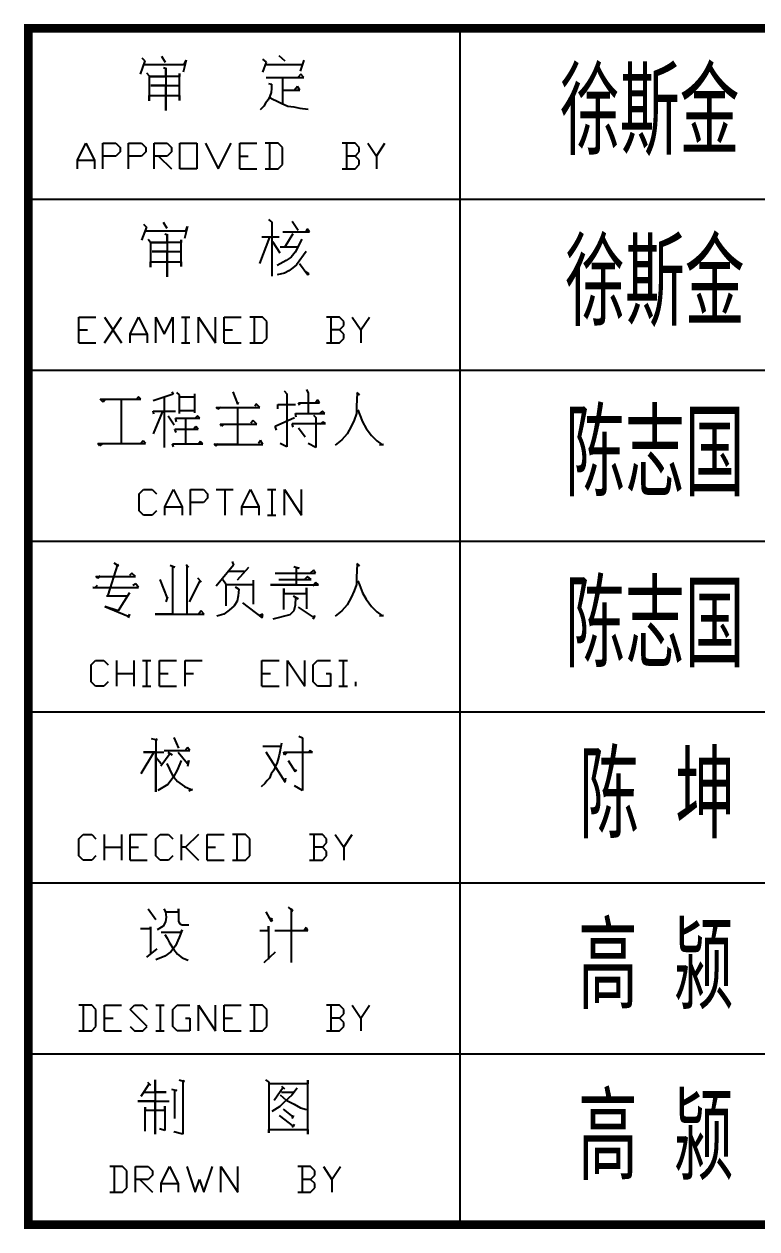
# Model space of a CAD drawing. Extents: x 39560 to 217760, y -140239 to 277665.
# Drawn here: x 209735 to 214023, y -126964 to -119914 of the extents above; entities that cross this region are included whole.
import ezdxf

# ---------------------------------------------------------------- set-up
doc = ezdxf.new("R2010")
doc.units = 0
doc.header["$LTSCALE"] = 1000
doc.header["$MEASUREMENT"] = 0
doc.layers.add('PUB_TITLE', color=4, linetype='Continuous')
doc.styles.add('TSSD_REIN', font='Tssdeng.shx', dxfattribs={"width": 0.7, "oblique": 10, "bigfont": 'hztxt.shx'})

# ---------------------------------------------------------------- blocks, each defined once
blk = doc.blocks.new('12131231')
at = {"layer": 'PUB_TITLE'}
for p, q in [((102577.6, 30163.3), (102577.6, 23183.7)), ((100733.3, 29973.1), (100705.3, 29896.1)), ((100715.8, 29990.6), (100733.3, 29973.1)), ((100831.3, 30001.1), (100852.3, 29966.1)), ((100974.8, 29976.6), (100957.3, 29906.6)), ((100964.3, 29952.1), (100974.8, 29976.6)), ((101422.8, 29983.6), (101443.8, 29966.1)), ((101443.8, 29966.1), (101422.8, 29906.6)), ((101517.3, 30004.6), (101552.3, 29973.1)), ((101664.3, 29976.6), (101643.3, 29913.6)), ((100722.8, 29952.1), (100964.3, 29952.1)), ((100743.8, 29903.1), (100757.8, 29885.6)), ((100841.8, 29934.6), (100859.3, 29927.6)), ((100855.8, 29927.6), (100855.8, 29682.6)), ((100855.8, 29882.1), (100855.8, 29927.6)), ((100936.3, 29899.6), (100936.3, 29882.1)), ((100936.3, 29742.1), (100936.3, 29899.6)), ((101436.8, 29952.1), (101657.3, 29952.1)), ((101646.8, 29896.1), (101629.3, 29875.1)), ((101664.3, 29875.1), (101646.8, 29896.1)), ((100757.8, 29885.6), (100757.8, 29738.6)), ((100761.3, 29882.1), (100855.8, 29882.1)), ((100936.3, 29882.1), (100761.3, 29882.1)), ((100768.3, 29829.6), (100936.3, 29829.6)), ((100855.8, 29829.6), (100768.3, 29829.6)), ((100855.8, 29682.6), (100855.8, 29829.6)), ((101443.8, 29875.1), (101664.3, 29875.1)), ((101457.8, 29840.1), (101475.3, 29836.6)), ((101475.3, 29836.6), (101475.3, 29812.1)), ((101538.3, 29871.6), (101538.3, 29724.6)), ((101625.8, 29822.6), (101608.3, 29801.6)), ((101639.8, 29801.6), (101625.8, 29822.6)), ((100757.8, 29770.1), (100936.3, 29770.1)), ((100757.8, 29738.6), (100757.8, 29770.1)), ((100936.3, 29770.1), (100936.3, 29742.1)), ((101464.8, 29766.6), (101454.3, 29745.6)), ((101471.8, 29787.6), (101464.8, 29766.6)), ((101464.8, 29759.6), (101482.3, 29749.1)), ((101475.3, 29812.1), (101471.8, 29787.6)), ((101545.3, 29801.6), (101639.8, 29801.6)), ((101429.8, 29707.1), (101408.8, 29686.1)), ((101440.3, 29724.6), (101429.8, 29707.1)), ((101454.3, 29745.6), (101440.3, 29724.6)), ((101482.3, 29749.1), (101503.3, 29738.6)), ((101503.3, 29738.6), (101531.3, 29724.6)), ((101531.3, 29724.6), (101569.8, 29707.1)), ((101569.8, 29707.1), (101604.8, 29703.6)), ((101604.8, 29703.6), (101639.8, 29696.6)), ((101639.8, 29696.6), (101688.8, 29689.6)), ((100338.4, 29391.3), (100388.4, 29491.3)), ((100388.4, 29491.3), (100438.4, 29391.3)), ((100488.4, 29491.3), (100563.4, 29491.3)), ((100488.4, 29341.3), (100488.4, 29491.3)), ((100563.4, 29491.3), (100588.4, 29466.3)), ((100638.4, 29491.3), (100713.4, 29491.3)), ((100638.4, 29341.3), (100638.4, 29491.3)), ((100713.4, 29491.3), (100738.4, 29466.3)), ((100788.4, 29491.3), (100863.4, 29491.3)), ((100788.4, 29341.3), (100788.4, 29491.3)), ((100863.4, 29491.3), (100888.4, 29466.3)), ((100938.4, 29491.3), (101038.4, 29491.3)), ((100938.4, 29341.3), (100938.4, 29491.3)), ((101038.4, 29491.3), (101038.4, 29341.3)), ((101088.4, 29491.3), (101163.4, 29341.3)), ((101163.4, 29341.3), (101238.4, 29491.3)), ((101288.4, 29491.3), (101388.4, 29491.3)), ((101288.4, 29341.3), (101288.4, 29491.3)), ((101513.4, 29491.3), (101438.4, 29491.3)), ((101463.4, 29491.3), (101463.4, 29341.3)), ((101538.4, 29466.3), (101513.4, 29491.3)), ((101963.4, 29491.3), (101888.4, 29491.3)), ((101913.4, 29491.3), (101913.4, 29341.3)), ((101988.4, 29466.3), (101963.4, 29491.3)), ((102038.4, 29491.3), (102088.4, 29416.3)), ((102088.4, 29416.3), (102138.4, 29491.3)), ((100563.4, 29416.3), (100488.4, 29416.3)), ((100588.4, 29441.3), (100563.4, 29416.3)), ((100588.4, 29466.3), (100588.4, 29441.3)), ((100713.4, 29416.3), (100638.4, 29416.3)), ((100738.4, 29441.3), (100713.4, 29416.3)), ((100738.4, 29466.3), (100738.4, 29441.3)), ((100863.4, 29416.3), (100788.4, 29416.3)), ((100813.4, 29416.3), (100888.4, 29341.3)), ((100888.4, 29441.3), (100863.4, 29416.3)), ((100888.4, 29466.3), (100888.4, 29441.3)), ((101288.4, 29416.3), (101338.4, 29416.3)), ((101538.4, 29366.3), (101538.4, 29466.3)), ((101963.4, 29416.3), (101913.4, 29416.3)), ((101963.4, 29416.3), (101988.4, 29441.3)), ((101988.4, 29391.3), (101963.4, 29416.3)), ((101988.4, 29441.3), (101988.4, 29466.3)), ((102088.4, 29416.3), (102088.4, 29341.3)), ((100338.4, 29391.3), (100438.4, 29391.3)), ((100338.4, 29341.3), (100338.4, 29391.3)), ((100438.4, 29391.3), (100438.4, 29341.3)), ((101038.4, 29341.3), (100938.4, 29341.3)), ((101288.4, 29341.3), (101388.4, 29341.3)), ((101438.4, 29341.3), (101513.4, 29341.3)), ((101513.4, 29341.3), (101538.4, 29366.3)), ((101888.4, 29341.3), (101963.4, 29341.3)), ((101963.4, 29341.3), (101988.4, 29366.3)), ((101988.4, 29366.3), (101988.4, 29391.3)), ((100051.7, 29163.3), (107051.7, 29163.3)), ((100742.1, 29000.3), (100714.1, 28923.3)), ((100724.6, 29017.8), (100742.1, 29000.3)), ((100731.6, 28979.3), (100973.1, 28979.3)), ((100840.1, 29028.3), (100861.1, 28993.3)), ((100983.6, 29003.8), (100966.1, 28933.8)), ((100973.1, 28979.3), (100983.6, 29003.8)), ((101456.1, 29045.8), (101477.1, 29028.3)), ((101477.1, 29028.3), (101477.1, 28713.3)), ((101596.1, 29035.3), (101631.1, 28982.8)), ((101683.6, 28989.8), (101673.1, 28968.8)), ((101697.6, 28972.3), (101683.6, 28989.8)), ((100752.6, 28930.3), (100766.6, 28912.8)), ((100766.6, 28912.8), (100766.6, 28765.8)), ((100770.1, 28909.3), (100864.6, 28909.3)), ((100945.1, 28909.3), (100770.1, 28909.3)), ((100850.6, 28961.8), (100868.1, 28954.8)), ((100864.6, 28954.8), (100864.6, 28709.8)), ((100864.6, 28909.3), (100864.6, 28954.8)), ((100945.1, 28926.8), (100945.1, 28909.3)), ((100945.1, 28769.3), (100945.1, 28926.8)), ((101463.1, 28940.8), (101403.6, 28786.8)), ((101417.6, 28944.3), (101519.1, 28944.3)), ((101480.6, 28916.3), (101522.6, 28849.8)), ((101540.1, 28972.3), (101697.6, 28972.3)), ((101599.6, 28961.8), (101550.6, 28881.3)), ((101652.1, 28930.3), (101613.6, 28853.3)), ((100777.1, 28856.8), (100945.1, 28856.8)), ((100864.6, 28856.8), (100777.1, 28856.8)), ((100864.6, 28709.8), (100864.6, 28856.8)), ((101526.1, 28884.8), (101627.6, 28884.8)), ((101613.6, 28853.3), (101589.1, 28825.3)), ((101676.6, 28856.8), (101620.6, 28779.8)), ((100766.6, 28797.3), (100945.1, 28797.3)), ((100766.6, 28765.8), (100766.6, 28797.3)), ((100945.1, 28797.3), (100945.1, 28769.3)), ((101561.1, 28804.3), (101508.6, 28776.3)), ((101589.1, 28825.3), (101561.1, 28804.3)), ((101620.6, 28779.8), (101599.6, 28762.3)), ((101638.1, 28786.8), (101687.1, 28720.3)), ((101550.6, 28730.8), (101508.6, 28720.3)), ((101575.1, 28744.8), (101550.6, 28730.8)), ((101599.6, 28762.3), (101575.1, 28744.8)), ((101694.1, 28727.3), (101669.6, 28744.8)), ((101687.1, 28720.3), (101694.1, 28727.3)), ((100347.2, 28473.8), (100447.2, 28473.8)), ((100347.2, 28323.8), (100347.2, 28473.8)), ((100497.2, 28473.8), (100597.2, 28323.8)), ((100497.2, 28323.8), (100597.2, 28473.8)), ((100647.2, 28373.8), (100697.2, 28473.8)), ((100697.2, 28473.8), (100747.2, 28373.8)), ((100797.2, 28473.8), (100847.2, 28373.8)), ((100797.2, 28323.8), (100797.2, 28473.8)), ((100847.2, 28373.8), (100897.2, 28473.8)), ((100897.2, 28473.8), (100897.2, 28323.8)), ((100947.2, 28473.8), (100997.2, 28473.8)), ((100972.2, 28473.8), (100972.2, 28323.8)), ((101047.2, 28473.8), (101147.2, 28323.8)), ((101047.2, 28323.8), (101047.2, 28473.8)), ((101147.2, 28323.8), (101147.2, 28473.8)), ((101197.2, 28473.8), (101297.2, 28473.8)), ((101197.2, 28323.8), (101197.2, 28473.8)), ((101422.2, 28473.8), (101347.2, 28473.8)), ((101372.2, 28473.8), (101372.2, 28323.8)), ((101447.2, 28448.8), (101422.2, 28473.8)), ((101447.2, 28348.8), (101447.2, 28448.8)), ((101872.2, 28473.8), (101797.2, 28473.8)), ((101822.2, 28473.8), (101822.2, 28323.8)), ((101897.2, 28448.8), (101872.2, 28473.8)), ((101872.2, 28398.8), (101897.2, 28423.8)), ((101897.2, 28423.8), (101897.2, 28448.8)), ((101947.2, 28473.8), (101997.2, 28398.8)), ((101997.2, 28398.8), (102047.2, 28473.8)), ((100347.2, 28398.8), (100397.2, 28398.8)), ((100647.2, 28373.8), (100747.2, 28373.8)), ((100647.2, 28323.8), (100647.2, 28373.8)), ((100747.2, 28373.8), (100747.2, 28323.8)), ((101197.2, 28398.8), (101247.2, 28398.8)), ((101422.2, 28323.8), (101447.2, 28348.8)), ((101872.2, 28398.8), (101822.2, 28398.8)), ((101897.2, 28373.8), (101872.2, 28398.8)), ((101872.2, 28323.8), (101897.2, 28348.8)), ((101897.2, 28348.8), (101897.2, 28373.8)), ((101997.2, 28398.8), (101997.2, 28323.8)), ((100347.2, 28323.8), (100447.2, 28323.8)), ((100947.2, 28323.8), (100997.2, 28323.8)), ((101197.2, 28323.8), (101297.2, 28323.8)), ((101347.2, 28323.8), (101422.2, 28323.8)), ((101797.2, 28323.8), (101872.2, 28323.8)), ((100051.7, 28163.3), (107051.7, 28163.3)), ((100471.4, 27993.8), (100709.4, 27993.8)), ((100488.9, 27976.3), (100471.4, 27993.8)), ((100502.9, 27993.8), (100488.9, 27976.3)), ((100593.9, 27993.8), (100593.9, 27734.8)), ((100593.9, 27990.3), (100593.9, 27734.8)), ((100695.4, 28007.8), (100681.4, 27990.3)), ((100709.4, 27993.8), (100695.4, 28007.8)), ((100898.4, 28021.8), (100782.9, 27983.3)), ((100845.9, 28004.3), (100845.9, 27710.3)), ((100891.4, 28035.8), (100898.4, 28021.8)), ((100919.4, 28032.3), (100933.4, 28018.3)), ((100933.4, 28018.3), (100933.4, 27909.8)), ((100933.4, 28007.8), (101027.9, 28007.8)), ((101024.4, 28025.3), (101024.4, 27913.3)), ((101248.4, 28035.8), (101276.4, 27965.8)), ((101549.4, 28042.8), (101563.4, 28025.3)), ((101563.4, 28025.3), (101563.4, 27713.8)), ((101678.9, 28049.8), (101689.4, 28028.8)), ((101689.4, 28028.8), (101689.4, 27909.8)), ((101745.4, 27990.3), (101734.9, 27976.3)), ((101755.9, 27972.8), (101745.4, 27990.3)), ((101972.9, 28032.3), (101990.4, 28018.3)), ((101976.4, 28028.8), (101972.9, 27951.8)), ((101990.4, 28018.3), (101976.4, 28028.8)), ((100782.9, 27923.8), (100912.4, 27923.8)), ((100786.4, 27906.3), (100782.9, 27923.8)), ((100936.9, 27927.3), (101027.9, 27927.3)), ((101150.4, 27944.8), (101405.9, 27944.8)), ((101160.9, 27934.3), (101150.4, 27944.8)), ((101178.4, 27944.8), (101160.9, 27934.3)), ((101279.9, 27976.3), (101272.9, 27962.3)), ((101276.4, 27965.8), (101279.9, 27976.3)), ((101276.4, 27941.3), (101276.4, 27727.8)), ((101384.9, 27965.8), (101377.9, 27951.8)), ((101405.9, 27944.8), (101384.9, 27965.8)), ((101510.9, 27962.3), (101615.9, 27962.3)), ((101510.9, 27937.8), (101510.9, 27962.3)), ((101633.4, 27972.8), (101755.9, 27972.8)), ((101640.4, 27958.8), (101633.4, 27972.8)), ((101773.4, 27923.8), (101755.9, 27909.8)), ((101787.4, 27909.8), (101773.4, 27923.8)), ((101972.9, 27951.8), (101972.9, 27909.8)), ((101979.9, 27930.8), (101990.4, 27906.3)), ((100835.4, 27916.8), (100782.9, 27790.8)), ((100870.4, 27895.8), (100905.4, 27843.3)), ((100912.4, 27881.8), (101055.9, 27881.8)), ((100919.4, 27860.8), (100912.4, 27881.8)), ((100971.9, 27878.3), (100971.9, 27731.3)), ((101041.9, 27895.8), (101024.4, 27878.3)), ((101055.9, 27881.8), (101041.9, 27895.8)), ((101367.4, 27867.8), (101353.4, 27853.8)), ((101388.4, 27846.8), (101367.4, 27867.8)), ((101496.9, 27836.3), (101608.9, 27885.3)), ((101594.9, 27850.3), (101790.9, 27850.3)), ((101601.9, 27829.3), (101594.9, 27850.3)), ((101615.9, 27909.8), (101787.4, 27909.8)), ((101619.4, 27888.8), (101615.9, 27909.8)), ((101720.9, 27899.3), (101734.9, 27885.3)), ((101734.9, 27885.3), (101734.9, 27710.3)), ((101776.9, 27860.8), (101759.4, 27846.8)), ((101790.9, 27850.3), (101776.9, 27860.8)), ((101958.9, 27871.3), (101941.4, 27832.8)), ((101972.9, 27909.8), (101958.9, 27871.3)), ((101990.4, 27906.3), (102007.9, 27860.8)), ((102007.9, 27860.8), (102028.9, 27822.3)), ((100908.9, 27818.8), (101045.4, 27818.8)), ((100915.9, 27797.8), (100908.9, 27818.8)), ((101031.4, 27832.8), (101017.4, 27815.3)), ((101045.4, 27818.8), (101031.4, 27832.8)), ((101174.9, 27846.8), (101388.4, 27846.8)), ((101181.9, 27836.3), (101174.9, 27846.8)), ((101195.9, 27846.8), (101181.9, 27836.3)), ((101503.9, 27811.8), (101496.9, 27836.3)), ((101633.4, 27825.8), (101671.9, 27773.3)), ((101916.9, 27790.8), (101885.4, 27755.8)), ((101941.4, 27832.8), (101916.9, 27790.8)), ((102028.9, 27822.3), (102060.4, 27780.3)), ((102060.4, 27780.3), (102091.9, 27748.8)), ((100457.4, 27734.8), (100737.4, 27734.8)), ((100467.9, 27720.8), (100457.4, 27734.8)), ((100485.4, 27731.3), (100467.9, 27720.8)), ((100723.4, 27748.8), (100709.4, 27734.8)), ((100737.4, 27734.8), (100723.4, 27748.8)), ((100894.9, 27731.3), (101073.4, 27731.3)), ((100901.9, 27713.8), (100894.9, 27731.3)), ((101059.4, 27745.3), (101045.4, 27727.8)), ((101073.4, 27731.3), (101059.4, 27745.3)), ((101139.9, 27734.8), (101150.4, 27720.8)), ((101139.9, 27727.8), (101423.4, 27727.8)), ((101276.4, 27727.8), (101139.9, 27727.8)), ((101150.4, 27720.8), (101164.4, 27734.8)), ((101409.4, 27752.3), (101398.9, 27734.8)), ((101423.4, 27727.8), (101409.4, 27752.3)), ((101563.4, 27713.8), (101524.9, 27734.8)), ((101734.9, 27710.3), (101689.4, 27734.8)), ((101885.4, 27755.8), (101846.9, 27724.3)), ((102091.9, 27748.8), (102119.9, 27727.8)), ((102130.4, 27727.8), (102105.9, 27724.3)), ((102119.9, 27727.8), (102130.4, 27727.8)), ((100700.9, 27439.2), (100725.9, 27464.2)), ((100700.9, 27339.2), (100700.9, 27439.2)), ((100725.9, 27464.2), (100775.9, 27464.2)), ((100775.9, 27464.2), (100800.9, 27439.2)), ((100850.9, 27364.2), (100900.9, 27464.2)), ((100900.9, 27464.2), (100950.9, 27364.2)), ((101000.9, 27464.2), (101075.9, 27464.2)), ((101000.9, 27314.2), (101000.9, 27464.2)), ((101075.9, 27464.2), (101100.9, 27439.2)), ((101100.9, 27439.2), (101100.9, 27414.2)), ((101150.9, 27464.2), (101250.9, 27464.2)), ((101200.9, 27464.2), (101200.9, 27314.2)), ((101300.9, 27364.2), (101350.9, 27464.2)), ((101350.9, 27464.2), (101400.9, 27364.2)), ((101450.9, 27464.2), (101500.9, 27464.2)), ((101475.9, 27464.2), (101475.9, 27314.2)), ((101550.9, 27464.2), (101650.9, 27314.2)), ((101550.9, 27314.2), (101550.9, 27464.2)), ((101650.9, 27314.2), (101650.9, 27464.2)), ((100850.9, 27364.2), (100950.9, 27364.2)), ((100850.9, 27314.2), (100850.9, 27364.2)), ((100950.9, 27364.2), (100950.9, 27314.2)), ((101075.9, 27389.2), (101000.9, 27389.2)), ((101100.9, 27414.2), (101075.9, 27389.2)), ((101300.9, 27364.2), (101400.9, 27364.2)), ((101300.9, 27314.2), (101300.9, 27364.2)), ((101400.9, 27364.2), (101400.9, 27314.2)), ((100725.9, 27314.2), (100700.9, 27339.2)), ((100775.9, 27314.2), (100725.9, 27314.2)), ((100800.9, 27339.2), (100775.9, 27314.2)), ((101450.9, 27314.2), (101500.9, 27314.2)), ((100051.7, 27163.3), (107051.7, 27163.3)), ((100572.9, 27025.3), (100516.9, 26846.8)), ((100551.9, 27035.8), (100579.9, 27018.3)), ((100579.9, 27018.3), (100572.9, 27025.3)), ((100880.9, 27021.8), (100908.9, 27011.3)), ((100894.9, 27014.8), (100894.9, 26734.8)), ((100908.9, 27011.3), (100894.9, 27014.8)), ((100975.4, 27025.3), (100989.4, 27011.3)), ((100978.9, 27018.3), (100978.9, 26741.8)), ((100989.4, 27011.3), (100978.9, 27018.3)), ((101251.9, 27021.8), (101150.4, 26899.3)), ((101244.9, 27042.8), (101251.9, 27021.8)), ((101339.4, 27007.8), (101272.9, 26934.3)), ((101605.4, 27014.8), (101636.9, 27004.3)), ((101619.4, 27004.3), (101619.4, 26906.3)), ((101636.9, 27004.3), (101619.4, 27004.3)), ((101972.9, 27032.3), (101990.4, 27018.3)), ((101976.4, 27028.8), (101972.9, 26951.8)), ((101990.4, 27018.3), (101976.4, 27028.8)), ((100446.9, 26955.3), (100677.9, 26955.3)), ((100457.4, 26944.8), (100446.9, 26955.3)), ((100471.4, 26958.8), (100457.4, 26944.8)), ((100656.9, 26976.3), (100642.9, 26962.3)), ((100677.9, 26955.3), (100656.9, 26976.3)), ((100821.4, 26937.8), (100863.4, 26829.3)), ((101041.9, 26948.3), (101062.9, 26923.8)), ((101188.9, 26937.8), (101206.4, 26913.3)), ((101220.4, 26986.8), (101314.9, 26986.8)), ((101367.4, 26934.3), (101367.4, 26794.3)), ((101496.9, 26976.3), (101731.4, 26976.3)), ((101517.9, 26937.8), (101706.9, 26937.8)), ((101685.9, 26955.3), (101668.4, 26937.8)), ((101706.9, 26937.8), (101685.9, 26955.3)), ((101720.9, 26993.8), (101699.9, 26976.3)), ((101731.4, 26976.3), (101720.9, 26993.8)), ((101972.9, 26951.8), (101972.9, 26909.8)), ((100429.4, 26892.3), (100695.4, 26892.3)), ((100439.9, 26888.8), (100429.4, 26892.3)), ((100453.9, 26902.8), (100439.9, 26888.8)), ((100642.9, 26860.8), (100576.4, 26755.8)), ((100632.4, 26843.3), (100642.9, 26860.8)), ((100681.4, 26913.3), (100663.9, 26902.8)), ((100695.4, 26892.3), (100681.4, 26913.3)), ((101055.9, 26930.8), (100992.9, 26808.3)), ((101062.9, 26923.8), (101055.9, 26930.8)), ((101206.4, 26913.3), (101206.4, 26783.8)), ((101209.9, 26909.8), (101367.4, 26909.8)), ((101262.4, 26895.8), (101283.4, 26881.8)), ((101283.4, 26881.8), (101279.9, 26843.3)), ((101468.9, 26906.3), (101748.9, 26906.3)), ((101619.4, 26906.3), (101468.9, 26906.3)), ((101545.9, 26885.3), (101545.9, 26857.3)), ((101545.9, 26762.8), (101545.9, 26885.3)), ((101678.9, 26888.8), (101678.9, 26766.3)), ((101678.9, 26857.3), (101678.9, 26888.8)), ((101734.9, 26920.3), (101717.4, 26899.3)), ((101748.9, 26906.3), (101734.9, 26920.3)), ((101958.9, 26871.3), (101941.4, 26832.8)), ((101972.9, 26909.8), (101958.9, 26871.3)), ((101979.9, 26930.8), (101990.4, 26906.3)), ((101990.4, 26906.3), (102007.9, 26860.8)), ((102007.9, 26860.8), (102028.9, 26822.3)), ((100509.9, 26843.3), (100632.4, 26843.3)), ((100866.9, 26836.3), (100856.4, 26808.3)), ((100863.4, 26829.3), (100866.9, 26836.3)), ((101272.9, 26811.8), (101255.4, 26783.8)), ((101279.9, 26843.3), (101272.9, 26811.8)), ((101304.4, 26801.3), (101419.9, 26713.8)), ((101545.9, 26857.3), (101678.9, 26857.3)), ((101601.9, 26843.3), (101629.9, 26825.8)), ((101615.9, 26832.8), (101612.4, 26787.3)), ((101629.9, 26825.8), (101615.9, 26832.8)), ((101916.9, 26790.8), (101885.4, 26755.8)), ((101941.4, 26832.8), (101916.9, 26790.8)), ((102028.9, 26822.3), (102060.4, 26780.3)), ((100499.4, 26780.3), (100635.9, 26724.3)), ((100576.4, 26755.8), (100499.4, 26780.3)), ((100642.9, 26734.8), (100635.9, 26713.8)), ((100635.9, 26724.3), (100642.9, 26734.8)), ((100793.4, 26734.8), (101080.4, 26734.8)), ((100894.9, 26734.8), (100793.4, 26734.8)), ((101062.9, 26755.8), (101048.9, 26738.3)), ((101080.4, 26734.8), (101062.9, 26755.8)), ((101195.9, 26734.8), (101153.9, 26724.3)), ((101227.4, 26759.3), (101195.9, 26734.8)), ((101255.4, 26783.8), (101227.4, 26759.3)), ((101423.4, 26734.8), (101402.4, 26727.8)), ((101419.9, 26713.8), (101423.4, 26734.8)), ((101580.9, 26731.3), (101482.9, 26706.8)), ((101605.4, 26755.8), (101580.9, 26731.3)), ((101612.4, 26787.3), (101605.4, 26755.8)), ((101629.9, 26776.8), (101724.4, 26713.8)), ((101727.9, 26727.8), (101717.4, 26706.8)), ((101724.4, 26713.8), (101727.9, 26727.8)), ((101885.4, 26755.8), (101846.9, 26724.3)), ((102060.4, 26780.3), (102091.9, 26748.8)), ((102091.9, 26748.8), (102119.9, 26727.8)), ((102130.4, 26727.8), (102105.9, 26724.3)), ((102119.9, 26727.8), (102130.4, 26727.8)), ((100418.9, 26439.2), (100443.9, 26464.2)), ((100418.9, 26339.2), (100418.9, 26439.2)), ((100443.9, 26464.2), (100493.9, 26464.2)), ((100493.9, 26464.2), (100518.9, 26439.2)), ((100568.9, 26314.2), (100568.9, 26464.2)), ((100668.9, 26464.2), (100668.9, 26314.2)), ((100718.9, 26464.2), (100768.9, 26464.2)), ((100743.9, 26464.2), (100743.9, 26314.2)), ((100818.9, 26464.2), (100918.9, 26464.2)), ((100818.9, 26314.2), (100818.9, 26464.2)), ((100968.9, 26464.2), (101068.9, 26464.2)), ((100968.9, 26314.2), (100968.9, 26464.2)), ((101418.9, 26464.2), (101518.9, 26464.2)), ((101418.9, 26314.2), (101418.9, 26464.2)), ((101568.9, 26464.2), (101668.9, 26314.2)), ((101568.9, 26314.2), (101568.9, 26464.2)), ((101668.9, 26314.2), (101668.9, 26464.2)), ((101718.9, 26439.2), (101743.9, 26464.2)), ((101718.9, 26339.2), (101718.9, 26439.2)), ((101743.9, 26464.2), (101818.9, 26464.2)), ((101868.9, 26464.2), (101918.9, 26464.2)), ((101893.9, 26464.2), (101893.9, 26314.2)), ((100568.9, 26389.2), (100668.9, 26389.2)), ((100818.9, 26389.2), (100868.9, 26389.2)), ((100968.9, 26389.2), (101018.9, 26389.2)), ((101418.9, 26389.2), (101468.9, 26389.2)), ((101793.9, 26389.2), (101818.9, 26389.2)), ((101818.9, 26389.2), (101818.9, 26314.2)), ((100443.9, 26314.2), (100418.9, 26339.2)), ((100493.9, 26314.2), (100443.9, 26314.2)), ((100518.9, 26339.2), (100493.9, 26314.2)), ((100718.9, 26314.2), (100768.9, 26314.2)), ((100818.9, 26314.2), (100918.9, 26314.2)), ((101418.9, 26314.2), (101518.9, 26314.2)), ((101743.9, 26314.2), (101718.9, 26339.2)), ((101818.9, 26314.2), (101743.9, 26314.2)), ((101868.9, 26314.2), (101918.9, 26314.2)), ((101968.9, 26314.2), (101968.9, 26339.2)), ((100051.7, 26163.3), (107051.7, 26163.3)), ((100903.1, 26014.7), (100931.1, 25951.7)), ((101634.6, 26021.7), (101655.6, 26011.2)), ((100770.1, 26007.7), (100805.1, 26000.7)), ((100798.1, 26004.2), (100798.1, 25696.2)), ((100805.1, 26000.7), (100798.1, 26004.2)), ((100983.6, 25955.2), (100973.1, 25944.7)), ((100973.1, 25944.7), (100973.1, 25941.2)), ((100997.6, 25937.7), (100983.6, 25955.2)), ((101424.6, 25962.2), (101529.6, 25962.2)), ((101533.1, 25979.7), (101519.1, 25909.7)), ((101655.6, 26011.2), (101655.6, 25703.2)), ((100784.1, 25923.7), (100710.6, 25801.2)), ((100724.6, 25927.2), (100843.6, 25927.2)), ((100798.1, 25927.2), (100724.6, 25927.2)), ((100798.1, 25696.2), (100798.1, 25927.2)), ((100798.1, 25899.2), (100829.6, 25860.7)), ((100882.1, 25920.2), (100826.1, 25846.7)), ((100847.1, 25937.7), (100997.6, 25937.7)), ((100868.1, 25927.2), (100892.6, 25913.2)), ((100892.6, 25913.2), (100882.1, 25920.2)), ((100945.1, 25878.2), (100924.1, 25825.7)), ((100927.6, 25927.2), (100983.6, 25860.7)), ((100990.6, 25878.2), (100983.6, 25843.2)), ((100983.6, 25860.7), (100990.6, 25878.2)), ((101442.1, 25930.7), (101554.1, 25752.2)), ((101512.1, 25881.7), (101508.6, 25867.7)), ((101519.1, 25909.7), (101512.1, 25881.7)), ((101547.1, 25927.2), (101715.1, 25927.2)), ((101550.6, 25909.7), (101547.1, 25927.2)), ((101564.6, 25923.7), (101550.6, 25909.7)), ((101571.6, 25878.2), (101613.6, 25815.2)), ((101701.1, 25937.7), (101690.6, 25923.7)), ((101715.1, 25927.2), (101701.1, 25937.7)), ((100861.1, 25860.7), (100878.6, 25829.2)), ((100878.6, 25829.2), (100896.1, 25790.7)), ((100924.1, 25825.7), (100899.6, 25780.2)), ((101487.6, 25822.2), (101473.6, 25801.2)), ((101498.1, 25846.7), (101487.6, 25822.2)), ((101508.6, 25867.7), (101498.1, 25846.7)), ((101613.6, 25815.2), (101620.6, 25825.7)), ((100868.1, 25738.2), (100808.6, 25703.2)), ((100899.6, 25780.2), (100868.1, 25738.2)), ((100896.1, 25790.7), (100924.1, 25755.7)), ((100924.1, 25755.7), (100966.1, 25727.7)), ((101435.1, 25745.2), (101414.1, 25724.2)), ((101449.1, 25762.7), (101435.1, 25745.2)), ((101463.1, 25776.7), (101449.1, 25762.7)), ((101473.6, 25801.2), (101463.1, 25776.7)), ((101554.1, 25752.2), (101557.6, 25776.7)), ((100966.1, 25727.7), (101004.6, 25710.2)), ((101011.6, 25710.2), (100990.6, 25699.7)), ((101004.6, 25710.2), (101011.6, 25710.2)), ((101655.6, 25703.2), (101610.1, 25731.2)), ((100347.2, 25421.7), (100372.2, 25446.7)), ((100347.2, 25321.7), (100347.2, 25421.7)), ((100372.2, 25446.7), (100422.2, 25446.7)), ((100422.2, 25446.7), (100447.2, 25421.7)), ((100497.2, 25296.7), (100497.2, 25446.7)), ((100597.2, 25446.7), (100597.2, 25296.7)), ((100647.2, 25446.7), (100747.2, 25446.7)), ((100647.2, 25296.7), (100647.2, 25446.7)), ((100797.2, 25421.7), (100822.2, 25446.7)), ((100797.2, 25321.7), (100797.2, 25421.7)), ((100822.2, 25446.7), (100872.2, 25446.7)), ((100872.2, 25446.7), (100897.2, 25421.7)), ((100947.2, 25296.7), (100947.2, 25446.7)), ((101047.2, 25446.7), (100972.2, 25371.7)), ((101097.2, 25446.7), (101197.2, 25446.7)), ((101097.2, 25296.7), (101097.2, 25446.7)), ((101322.2, 25446.7), (101247.2, 25446.7)), ((101272.2, 25446.7), (101272.2, 25296.7)), ((101347.2, 25421.7), (101322.2, 25446.7)), ((101347.2, 25321.7), (101347.2, 25421.7)), ((101772.2, 25446.7), (101697.2, 25446.7)), ((101722.2, 25446.7), (101722.2, 25296.7)), ((101797.2, 25421.7), (101772.2, 25446.7)), ((101772.2, 25371.7), (101797.2, 25396.7)), ((101797.2, 25396.7), (101797.2, 25421.7)), ((101847.2, 25446.7), (101897.2, 25371.7)), ((101897.2, 25371.7), (101947.2, 25446.7)), ((100372.2, 25296.7), (100347.2, 25321.7)), ((100447.2, 25321.7), (100422.2, 25296.7)), ((100497.2, 25371.7), (100597.2, 25371.7)), ((100647.2, 25371.7), (100697.2, 25371.7)), ((100822.2, 25296.7), (100797.2, 25321.7)), ((100897.2, 25321.7), (100872.2, 25296.7)), ((100972.2, 25371.7), (100947.2, 25371.7)), ((100972.2, 25371.7), (101047.2, 25296.7)), ((101097.2, 25371.7), (101147.2, 25371.7)), ((101322.2, 25296.7), (101347.2, 25321.7)), ((101772.2, 25371.7), (101722.2, 25371.7)), ((101797.2, 25346.7), (101772.2, 25371.7)), ((101772.2, 25296.7), (101797.2, 25321.7)), ((101797.2, 25321.7), (101797.2, 25346.7)), ((101897.2, 25371.7), (101897.2, 25296.7)), ((100422.2, 25296.7), (100372.2, 25296.7)), ((100647.2, 25296.7), (100747.2, 25296.7)), ((100872.2, 25296.7), (100822.2, 25296.7)), ((101097.2, 25296.7), (101197.2, 25296.7)), ((101247.2, 25296.7), (101322.2, 25296.7)), ((101697.2, 25296.7), (101772.2, 25296.7)), ((100051.7, 25163.3), (107051.7, 25163.3)), ((100752.6, 25011.2), (100798.1, 24948.2)), ((100843.6, 25011.2), (100854.1, 24993.7)), ((100854.1, 24993.7), (100857.6, 24962.2)), ((100857.6, 24962.2), (100854.1, 24934.2)), ((100857.6, 24993.7), (100931.1, 24993.7)), ((100931.1, 25011.2), (100931.1, 24937.7)), ((100931.1, 24993.7), (100931.1, 25011.2)), ((101442.1, 24993.7), (101473.6, 24937.7)), ((101480.6, 24948.2), (101459.6, 24958.7)), ((101571.6, 25021.7), (101599.6, 24997.2)), ((101589.1, 25011.2), (101589.1, 24696.2)), ((101599.6, 24997.2), (101589.1, 25011.2)), ((100707.1, 24895.7), (100766.6, 24895.7)), ((100766.6, 24906.2), (100766.6, 24748.7)), ((100766.6, 24895.7), (100766.6, 24906.2)), ((100840.1, 24909.7), (100805.1, 24888.7)), ((100854.1, 24934.2), (100840.1, 24909.7)), ((100931.1, 24937.7), (100938.1, 24923.7)), ((100952.1, 24888.7), (100934.6, 24843.2)), ((100938.1, 24923.7), (100952.1, 24916.7)), ((100945.1, 24874.7), (100952.1, 24888.7)), ((100952.1, 24916.7), (100990.6, 24916.7)), ((101456.1, 24909.7), (101456.1, 24717.2)), ((101456.1, 24885.2), (101456.1, 24909.7)), ((101473.6, 24937.7), (101480.6, 24948.2)), ((101676.6, 24902.7), (101666.1, 24885.2)), ((101687.1, 24885.2), (101676.6, 24902.7)), ((100829.6, 24874.7), (100945.1, 24874.7)), ((100850.6, 24860.7), (100864.6, 24839.7)), ((100864.6, 24839.7), (100878.6, 24811.7)), ((100934.6, 24843.2), (100913.6, 24794.2)), ((101407.1, 24885.2), (101456.1, 24885.2)), ((101494.6, 24885.2), (101687.1, 24885.2)), ((100745.6, 24727.7), (100805.1, 24776.7)), ((100766.6, 24748.7), (100745.6, 24727.7)), ((100885.6, 24759.2), (100850.6, 24734.7)), ((100878.6, 24811.7), (100903.1, 24773.2)), ((100913.6, 24794.2), (100885.6, 24759.2)), ((100903.1, 24773.2), (100924.1, 24745.2)), ((101431.6, 24696.2), (101498.1, 24759.2)), ((100850.6, 24734.7), (100798.1, 24713.7)), ((100924.1, 24745.2), (100952.1, 24724.2)), ((100952.1, 24724.2), (100987.1, 24710.2)), ((100422.2, 24446.7), (100347.2, 24446.7)), ((100372.2, 24446.7), (100372.2, 24296.7)), ((100447.2, 24421.7), (100422.2, 24446.7)), ((100447.2, 24321.7), (100447.2, 24421.7)), ((100497.2, 24446.7), (100597.2, 24446.7)), ((100497.2, 24296.7), (100497.2, 24446.7)), ((100647.2, 24421.7), (100672.2, 24446.7)), ((100747.2, 24321.7), (100647.2, 24421.7)), ((100672.2, 24446.7), (100722.2, 24446.7)), ((100722.2, 24446.7), (100747.2, 24421.7)), ((100797.2, 24446.7), (100847.2, 24446.7)), ((100822.2, 24446.7), (100822.2, 24296.7)), ((100897.2, 24421.7), (100922.2, 24446.7)), ((100897.2, 24321.7), (100897.2, 24421.7)), ((100922.2, 24446.7), (100997.2, 24446.7)), ((101047.2, 24446.7), (101147.2, 24296.7)), ((101047.2, 24296.7), (101047.2, 24446.7)), ((101147.2, 24296.7), (101147.2, 24446.7)), ((101197.2, 24446.7), (101297.2, 24446.7)), ((101197.2, 24296.7), (101197.2, 24446.7)), ((101422.2, 24446.7), (101347.2, 24446.7)), ((101372.2, 24446.7), (101372.2, 24296.7)), ((101447.2, 24421.7), (101422.2, 24446.7)), ((101447.2, 24321.7), (101447.2, 24421.7)), ((101872.2, 24446.7), (101797.2, 24446.7)), ((101822.2, 24446.7), (101822.2, 24296.7)), ((101897.2, 24421.7), (101872.2, 24446.7)), ((101872.2, 24371.7), (101897.2, 24396.7)), ((101897.2, 24396.7), (101897.2, 24421.7)), ((101947.2, 24446.7), (101997.2, 24371.7)), ((101997.2, 24371.7), (102047.2, 24446.7)), ((100497.2, 24371.7), (100547.2, 24371.7)), ((100972.2, 24371.7), (100997.2, 24371.7)), ((100997.2, 24371.7), (100997.2, 24296.7)), ((101197.2, 24371.7), (101247.2, 24371.7)), ((101872.2, 24371.7), (101822.2, 24371.7)), ((101897.2, 24346.7), (101872.2, 24371.7)), ((101897.2, 24321.7), (101897.2, 24346.7)), ((101997.2, 24371.7), (101997.2, 24296.7)), ((100347.2, 24296.7), (100422.2, 24296.7)), ((100422.2, 24296.7), (100447.2, 24321.7)), ((100497.2, 24296.7), (100597.2, 24296.7)), ((100647.2, 24321.7), (100672.2, 24296.7)), ((100672.2, 24296.7), (100722.2, 24296.7)), ((100722.2, 24296.7), (100747.2, 24321.7)), ((100797.2, 24296.7), (100847.2, 24296.7)), ((100922.2, 24296.7), (100897.2, 24321.7)), ((100997.2, 24296.7), (100922.2, 24296.7)), ((101197.2, 24296.7), (101297.2, 24296.7)), ((101347.2, 24296.7), (101422.2, 24296.7)), ((101422.2, 24296.7), (101447.2, 24321.7)), ((101797.2, 24296.7), (101872.2, 24296.7)), ((101872.2, 24296.7), (101897.2, 24321.7)), ((100051.7, 24163.3), (107051.7, 24163.3)), ((100759.6, 23986.7), (100710.6, 23913.2)), ((100749.1, 23997.2), (100766.6, 23979.7)), ((100766.6, 23979.7), (100759.6, 23986.7)), ((100794.6, 24011.2), (100794.6, 23692.7)), ((100794.6, 23937.7), (100794.6, 24011.2)), ((100934.6, 24011.2), (100966.1, 24000.7)), ((100955.6, 24004.2), (100955.6, 23692.7)), ((100966.1, 24000.7), (100955.6, 24004.2)), ((101438.6, 24011.2), (101459.6, 23997.2)), ((101459.6, 23997.2), (101459.6, 23699.7)), ((101687.1, 23986.7), (101459.6, 23986.7)), ((101533.1, 23972.7), (101550.6, 23958.7)), ((101687.1, 24007.7), (101687.1, 23986.7)), ((101687.1, 23692.7), (101687.1, 24007.7)), ((100731.6, 23937.7), (100857.6, 23937.7)), ((100857.6, 23937.7), (100794.6, 23937.7)), ((100889.1, 23955.2), (100920.6, 23948.2)), ((100906.6, 23948.2), (100906.6, 23783.7)), ((100920.6, 23948.2), (100906.6, 23948.2)), ((101543.6, 23965.7), (101491.1, 23888.7)), ((101526.1, 23923.7), (101561.1, 23892.2)), ((101533.1, 23937.7), (101603.1, 23937.7)), ((101550.6, 23958.7), (101543.6, 23965.7)), ((101592.6, 23920.2), (101554.1, 23885.2)), ((101624.1, 23962.2), (101592.6, 23920.2)), ((101603.1, 23937.7), (101624.1, 23962.2)), ((100693.1, 23885.2), (100875.1, 23885.2)), ((100794.6, 23885.2), (100693.1, 23885.2)), ((100735.1, 23850.2), (100735.1, 23832.7)), ((100735.1, 23710.2), (100735.1, 23850.2)), ((100735.1, 23832.7), (100850.6, 23832.7)), ((100794.6, 23692.7), (100794.6, 23885.2)), ((100850.6, 23857.2), (100850.6, 23713.7)), ((100850.6, 23832.7), (100850.6, 23857.2)), ((101522.6, 23853.7), (101477.1, 23825.7)), ((101554.1, 23885.2), (101522.6, 23853.7)), ((101543.6, 23839.7), (101599.6, 23794.2)), ((101561.1, 23892.2), (101606.6, 23867.7)), ((101606.6, 23867.7), (101645.1, 23846.7)), ((101645.1, 23846.7), (101680.1, 23836.2)), ((101519.1, 23801.2), (101603.1, 23738.2)), ((101603.1, 23801.2), (101592.6, 23783.7)), ((101599.6, 23794.2), (101603.1, 23801.2)), ((100850.6, 23713.7), (100819.1, 23724.2)), ((100955.6, 23692.7), (100903.1, 23706.7)), ((101459.6, 23720.7), (101687.1, 23720.7)), ((101459.6, 23699.7), (101459.6, 23720.7)), ((101610.1, 23748.7), (101596.1, 23731.2)), ((101603.1, 23738.2), (101610.1, 23748.7)), ((101687.1, 23720.7), (101687.1, 23692.7)), ((100603.5, 23503.2), (100528.5, 23503.2)), ((100553.5, 23503.2), (100553.5, 23353.2)), ((100628.5, 23478.2), (100603.5, 23503.2)), ((100628.5, 23378.2), (100628.5, 23478.2)), ((100678.5, 23503.2), (100753.5, 23503.2)), ((100678.5, 23353.2), (100678.5, 23503.2)), ((100753.5, 23503.2), (100778.5, 23478.2)), ((100778.5, 23478.2), (100778.5, 23453.2)), ((100828.5, 23403.2), (100878.5, 23503.2)), ((100878.5, 23503.2), (100928.5, 23403.2)), ((100978.5, 23503.2), (101028.5, 23353.2)), ((101078.5, 23353.2), (101128.5, 23503.2)), ((101178.5, 23503.2), (101278.5, 23353.2)), ((101178.5, 23353.2), (101178.5, 23503.2)), ((101278.5, 23353.2), (101278.5, 23503.2)), ((101703.5, 23503.2), (101628.5, 23503.2)), ((101653.5, 23503.2), (101653.5, 23353.2)), ((101728.5, 23478.2), (101703.5, 23503.2)), ((101728.5, 23453.2), (101728.5, 23478.2)), ((101778.5, 23503.2), (101828.5, 23428.2)), ((101828.5, 23428.2), (101878.5, 23503.2)), ((100753.5, 23428.2), (100678.5, 23428.2)), ((100703.5, 23428.2), (100778.5, 23353.2)), ((100778.5, 23453.2), (100753.5, 23428.2)), ((101028.5, 23353.2), (101053.5, 23428.2)), ((101053.5, 23428.2), (101078.5, 23353.2)), ((101703.5, 23428.2), (101653.5, 23428.2)), ((101703.5, 23428.2), (101728.5, 23453.2)), ((101728.5, 23403.2), (101703.5, 23428.2)), ((101828.5, 23428.2), (101828.5, 23353.2)), ((100528.5, 23353.2), (100603.5, 23353.2)), ((100603.5, 23353.2), (100628.5, 23378.2)), ((100828.5, 23403.2), (100928.5, 23403.2)), ((100828.5, 23353.2), (100828.5, 23403.2)), ((100928.5, 23403.2), (100928.5, 23353.2)), ((101628.5, 23353.2), (101703.5, 23353.2)), ((101703.5, 23353.2), (101728.5, 23378.2)), ((101728.5, 23378.2), (101728.5, 23403.2))]:
    blk.add_line(p, q, dxfattribs=at)
at = {"layer": 'PUB_TITLE', "const_width": 50}
blk.add_lwpolyline([(100051.7, 30163.3), (107051.7, 30163.3), (107051.7, 23163.3), (100051.7, 23163.3)], close=True, dxfattribs=at)
at = {"layer": 'PUB_TITLE', "style": 'TSSD_REIN', "width": 0.7}
for s, p in [('徐斯金', (103163, 29424.3)), ('徐斯金', (103193.3, 28424.3)), ('陈志国', (103193.3, 27424.3)), ('陈志国', (103193.3, 26424.3, -125)), ('陈 坤', (103275.9, 25424.3, -125)), ('高 颍', (103268.8, 24424.3)), ('高 颍', (103268.8, 23424.3))]:
    blk.add_text(s, height=500, dxfattribs=at).set_placement(p)

msp = doc.modelspace()

# ---------------------------------------------------------------- block references
msp.add_blockref('12131231', (109708.047, -150102.336))

doc.saveas('drawing.dxf')
